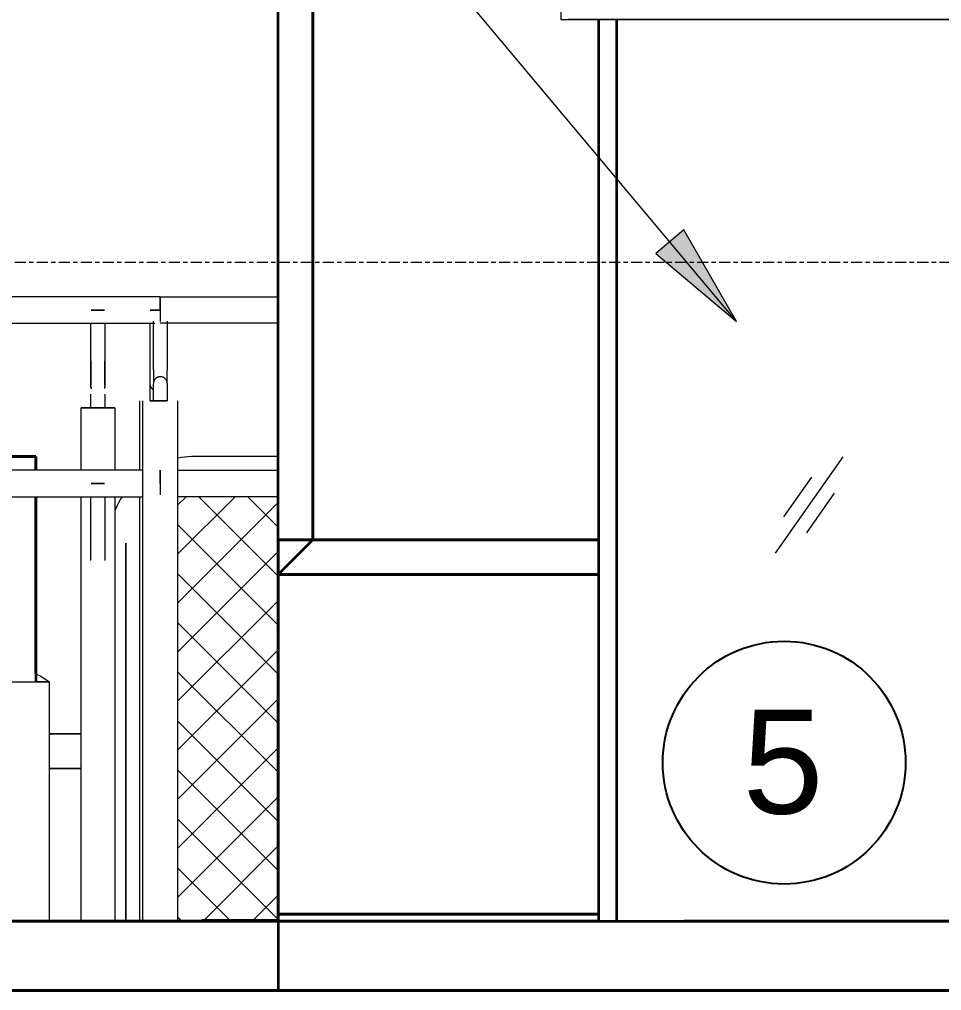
# Model space of a CAD drawing. Header units: millimetres. Extents: x 652554 to 1678317, y -308114 to 170803.
# Drawn here: x 747576 to 748906, y -98481 to -97081 of the extents above; entities that cross this region are included whole.
import ezdxf

# ---------------------------------------------------------------- set-up
doc = ezdxf.new("R2010")
doc.units = ezdxf.units.MM
doc.linetypes.add('Centre', pattern=[31.749999999999996, 6.349999999999999, -4.7625, 15.875, -4.7625])
for name, color, linetype, lineweight in [('A-ANNO-NOTE', 3, 'Continuous', 35), ('A-COLS-E', 1, 'Continuous', 35), ('A-DETL', 1, 'Continuous', 70), ('A-FLOR-E', 2, 'Continuous', 35), ('A-FLOR-HRAL', 1, 'Continuous', 25), ('A-FLOR-LEVL', 3, 'Continuous', 9), ('A-GENM', 1, 'Continuous', 9), ('A-GLAZ-CURT', 2, 'Continuous', 9), ('A-GLAZ-CWMG', 2, 'Continuous', 35), ('G-ANNO-TEXT', 3, 'Continuous', 9), ('I-WALL-E', 2, 'Continuous', 35), ('S-COLS-E', 2, 'Continuous', 35), ('WALL-E', 2, 'Continuous', 35)]:
    doc.layers.add(name, color=color, linetype=linetype, lineweight=lineweight)
doc.styles.add('Arial_2', font='arial.ttf', dxfattribs={"height": 3})

# ---------------------------------------------------------------- blocks, each defined once
blk = doc.blocks.new('PPL-C-AECM-1-PP19-SE-M3-0001_rvt-1-2241-01 ENTRANCE 2 ENLARGED ELEVATION 1')
at = {"layer": 'A-FLOR-E', "color": 250}
for p, q in [((-631977.4229744498, 102449.9999999999), (-631017.4229926283, 102449.9999999999)), ((-631017.3714899358, 102449.9999999999), (-631932.1238631516, 102449.9999999999))]:
    blk.add_line(p, q, dxfattribs=at)
at = {"layer": 'S-COLS-E', "color": 250}
for p, q in [((-631517.4229926284, 102450), (-631017.4229926283, 102450)), ((-631017.4229926283, 102450), (-631517.4229926284, 102450)), ((-631467.4229926284, 102450), (-631067.4229926284, 102450)), ((-631067.4229926284, 102450), (-631467.4229926284, 102450)), ((-631467.4229926284, 102450), (-631067.4229926284, 102450)), ((-631067.4229926284, 102450), (-631467.4229926284, 102450)), ((-631467.4229926284, 102450), (-631067.4229926284, 102450)), ((-631067.4229926284, 102450), (-631467.4229926284, 102450)), ((-631467.4229926284, 102450), (-631067.4229926284, 102450)), ((-631067.4229926284, 102450), (-631467.4229926284, 102450))]:
    blk.add_line(p, q, dxfattribs=at)
at = {"layer": 'WALL-E', "color": 250}
for p, q in [((-632567.3792603331, 102450), (-631017.4229926283, 102450)), ((-631517.4229926283, 102450), (-632567.3792603331, 102450)), ((-631017.3714899358, 102450), (-631932.1238631516, 102450)), ((-631932.1238631516, 102450), (-631017.3714899358, 102450)), ((-630229.7489899526, 102450), (-631517.4229926283, 102450)), ((-631017.4229926283, 102450), (-629652.398720763, 102450))]:
    blk.add_line(p, q, dxfattribs=at)
blk = doc.blocks.new('DPA_GM_Tactile Tile Line Base - Decision Tactile-11950585-2241-01 ENTRANCE 2 ENLARGED ELEVATION 1')
at = {"layer": 'A-GENM'}
for p, q in [((-631567.3714899305, 102552.0000000002), (-631677.371489936, 102552.0000000002)), ((-631677.371489936, 102552.0000000002), (-631567.3714899305, 102552.0000000002)), ((-631677.371489936, 102549.9999999999), (-631677.371489936, 102552.0000000002)), ((-631677.371489936, 102549.9999999999), (-631677.371489936, 102552.0000000002)), ((-631567.3714899303, 102552.0000000002), (-631677.3714899359, 102552.0000000002)), ((-631677.371489936, 102552.0000000002), (-631567.3714899305, 102552.0000000002)), ((-631677.3714899359, 102549.9999999999), (-631677.3714899359, 102552.0000000002)), ((-631677.371489936, 102549.9999999999), (-631677.371489936, 102552.0000000002)), ((-631567.3714899303, 102552.0000000002), (-631677.3714899359, 102552.0000000002)), ((-631677.3714899359, 102552.0000000002), (-631567.3714899303, 102552.0000000002)), ((-631677.3714899359, 102549.9999999999), (-631677.3714899359, 102552.0000000002)), ((-631677.3714899359, 102549.9999999999), (-631677.3714899359, 102552.0000000002)), ((-631567.3714899303, 102552.0000000002), (-631677.3714899359, 102552.0000000002)), ((-631677.3714899359, 102552.0000000002), (-631567.3714899303, 102552.0000000002)), ((-631677.3714899359, 102549.9999999999), (-631677.3714899359, 102552.0000000002)), ((-631677.3714899359, 102549.9999999999), (-631677.3714899359, 102552.0000000002)), ((-631567.3714899303, 102552.0000000002), (-631677.3714899359, 102552.0000000002)), ((-631677.3714899359, 102552.0000000002), (-631567.3714899303, 102552.0000000002)), ((-631677.3714899359, 102549.9999999999), (-631677.3714899359, 102552.0000000002)), ((-631677.3714899359, 102549.9999999999), (-631677.3714899359, 102552.0000000002)), ((-631567.3714899303, 102552.0000000002), (-631677.3714899359, 102552.0000000002)), ((-631677.3714899359, 102552.0000000002), (-631567.3714899303, 102552.0000000002)), ((-631677.3714899359, 102549.9999999999), (-631677.3714899359, 102552.0000000002)), ((-631677.3714899359, 102549.9999999999), (-631677.3714899359, 102552.0000000002)), ((-631567.3714899303, 102552.0000000002), (-631677.3714899359, 102552.0000000002)), ((-631677.3714899359, 102552.0000000002), (-631567.3714899303, 102552.0000000002)), ((-631677.3714899359, 102549.9999999999), (-631677.3714899359, 102552.0000000002)), ((-631677.3714899359, 102549.9999999999), (-631677.3714899359, 102552.0000000002)), ((-631567.3714899303, 102552.0000000002), (-631677.3714899359, 102552.0000000002)), ((-631677.3714899359, 102552.0000000002), (-631567.3714899303, 102552.0000000002)), ((-631677.3714899359, 102549.9999999999), (-631677.3714899359, 102552.0000000002)), ((-631677.3714899359, 102549.9999999999), (-631677.3714899359, 102552.0000000002)), ((-631567.3714899305, 102552.0000000002), (-631677.3714899359, 102552.0000000002)), ((-631677.3714899359, 102552.0000000002), (-631567.3714899303, 102552.0000000002)), ((-631677.3714899359, 102549.9999999999), (-631677.3714899359, 102552.0000000002)), ((-631677.3714899359, 102549.9999999999), (-631677.3714899359, 102552.0000000002)), ((-631567.3714899303, 102552.0000000002), (-631677.3714899357, 102552.0000000002)), ((-631677.3714899359, 102552.0000000002), (-631567.3714899305, 102552.0000000002)), ((-631677.3714899357, 102549.9999999999), (-631677.3714899357, 102552.0000000002)), ((-631677.3714899359, 102549.9999999999), (-631677.3714899359, 102552.0000000002)), ((-631567.3714899303, 102552.0000000002), (-631677.3714899357, 102552.0000000002)), ((-631677.3714899357, 102552.0000000002), (-631567.3714899303, 102552.0000000002)), ((-631677.3714899357, 102549.9999999999), (-631677.3714899357, 102552.0000000002)), ((-631677.3714899357, 102549.9999999999), (-631677.3714899357, 102552.0000000002)), ((-631567.3714899303, 102552.0000000002), (-631677.3714899357, 102552.0000000002)), ((-631677.3714899357, 102552.0000000002), (-631567.3714899303, 102552.0000000002)), ((-631677.3714899357, 102549.9999999999), (-631677.3714899357, 102552.0000000002)), ((-631677.3714899357, 102549.9999999999), (-631677.3714899357, 102552.0000000002)), ((-631567.3714899303, 102552.0000000002), (-631677.3714899357, 102552.0000000002)), ((-631677.3714899357, 102552.0000000002), (-631567.3714899303, 102552.0000000002)), ((-631677.3714899357, 102549.9999999999), (-631677.3714899357, 102552.0000000002)), ((-631677.3714899357, 102549.9999999999), (-631677.3714899357, 102552.0000000002)), ((-631567.3714899303, 102552.0000000002), (-631677.3714899357, 102552.0000000002)), ((-631677.3714899357, 102552.0000000002), (-631567.3714899303, 102552.0000000002)), ((-631677.3714899357, 102549.9999999999), (-631677.3714899357, 102552.0000000002)), ((-631677.3714899357, 102549.9999999999), (-631677.3714899357, 102552.0000000002))]:
    blk.add_line(p, q, dxfattribs=at)
blk = doc.blocks.new('System Panel - Entrance Glazed 12mm-11964366-2241-01 ENTRANCE 2 ENLARGED ELEVATION 1')
at = {"layer": 'A-GLAZ-CURT'}
for p, q in [((-630967.3714897779, 102550), (-630952.3714899357, 102550)), ((-630952.3714899357, 102550), (-630967.3714897779, 102550))]:
    blk.add_line(p, q, dxfattribs=at)
blk = doc.blocks.new('DPA_CP_Fence Type D - Fence Post Left w MRTA Logo-V2-2241-01 ENTRANCE 2 ENLARGED ELEVATION 1')
at = {"layer": 'A-GLAZ-CURT'}
h = blk.add_hatch(dxfattribs=at)
h.set_pattern_fill('FP_4', color=256, style=0, pattern_type=2)
h.set_pattern_definition([(45, (-630467.08, 101220), (-35.35533905932738, 35.35533905932738), []), (135, (-630467.08, 101220), (-35.35533905932738, -35.35533905932737), [])])
h.paths.add_polyline_path([(-631712.3738710104, 102549.9999999998), (-631677.371489936, 102549.9999999998), (-631677.371489936, 102552.0000000003), (-631567.3714899357, 102552.0000000003), (-631567.3714899303, 103161.9999999999), (-631712.3738710104, 103161.9999999999), (-631712.3738710104, 102603.0174699172)])
for p, q in [((-631567.3714899303, 103220.0000000003), (-631687.0799154836, 103220.0000000003)), ((-631787.0799154836, 102549.9999999999), (-631787.0799154836, 103095.0000000002)), ((-631787.0799154836, 103095.0000000002), (-631787.0799154836, 102549.9999999999)), ((-631851.6714717575, 102820.0000000002), (-631897.1992629039, 102820.0000000002)), ((-631897.0799154835, 102820.0000000002), (-631851.6714717575, 102820.0000000002)), ((-631787.0799154836, 102820.0000000002), (-631787.0799154836, 102770.0000000002)), ((-631787.0799154836, 102770.0000000002), (-631787.0799154836, 102820.0000000002)), ((-631897.1992629039, 102770.0000000002), (-631851.6714717575, 102770.0000000002)), ((-631851.6714717575, 102770.0000000002), (-631897.0799154835, 102770.0000000002))]:
    blk.add_line(p, q, dxfattribs=at)
at = {"layer": 'A-GLAZ-CURT', "flags": 128}
for points in [[(-631687.0799154836, 103220.0000000003), (-631692.0785822569, 103219.900013333), (-631697.0692522298, 103219.6002132882), (-631702.0439413947, 103219.1010794821), (-631706.9946913103, 103218.4034104223), (-631711.913581833, 103217.5083222305)], [(-631792.5940988777, 103161.9999999999), (-631794.8804438891, 103158.2775321544), (-631797.3246413443, 103153.9160455221), (-631799.5924707557, 103149.4603057849), (-631801.6803040801, 103144.9174411761), (-631803.0714717574, 103141.5407066698)]]:
    blk.add_lwpolyline(points, dxfattribs=at)
blk = doc.blocks.new('DPA_CP_Fence Type D - Fence Post Left w MRTA Logo-17962572-2241-01 ENTRANCE 2 ENLARGED ELEVATION 1')
at = {"layer": 'A-GLAZ-CURT'}
for p, q in [((-632047.0799154835, 102895.0000000002), (-631897.0799154835, 102895.0000000002)), ((-631897.0799154835, 102895.0000000002), (-631916.5880354877, 102895.0000000002)), ((-631897.0799154835, 102550), (-631897.0799154835, 102895.0000000003))]:
    blk.add_line(p, q, dxfattribs=at)
at = {"layer": 'A-GLAZ-CURT', "flags": 128}
blk.add_lwpolyline([(-631917.0799154837, 102906.465058212), (-631910.586856974, 102903.8283223947), (-631897.0799154835, 102895.0000000003)], dxfattribs=at)
blk = doc.blocks.new('Rectangular Mullion - Mullion_H-Beam-17948298-2241-01 ENTRANCE 2 ENLARGED ELEVATION 1')
at = {"layer": 'A-GLAZ-CWMG'}
for p, q in [((-631917.0799154836, 103220.0000000002), (-632017.0799154836, 103220.0000000002)), ((-632017.0799154836, 103220.0000000002), (-631972.0799154835, 103220.0000000002)), ((-631972.0799154835, 103220.0000000002), (-632017.0799154836, 103220.0000000002)), ((-632017.0799154836, 103220.0000000002), (-631917.0799154836, 103220.0000000002)), ((-632017.0799154836, 103220.0000000002), (-632017.0799154836, 103178.7047459047)), ((-632017.0799154836, 103220.0000000002), (-632017.0799154836, 103178.7047459047)), ((-632017.0799154836, 103220.0000000002), (-632017.0799154836, 103178.7047459047)), ((-632017.0799154836, 103220.0000000002), (-632017.0799154836, 103178.7047459047)), ((-631917.0799154836, 103220.0000000002), (-631962.0799154836, 103220.0000000002)), ((-631962.0799154836, 103220.0000000002), (-631917.0799154836, 103220.0000000002)), ((-631917.0799154836, 103199.9999999999), (-631917.0799154836, 103220.0000000002)), ((-631917.0799154836, 103220.0000000002), (-631917.0799154836, 103199.9999999999)), ((-631917.0799154836, 103220.0000000002), (-631917.0799154836, 103199.9999999999)), ((-631917.0799154836, 103220.0000000002), (-631917.0799154836, 103199.9999999999)), ((-631917.0799154836, 102906.8868969577), (-631917.0799154836, 103161.9999999998)), ((-631917.0799154836, 103161.9999999998), (-631917.0799154836, 102906.8868969577)), ((-631917.0799154836, 103161.9999999998), (-631917.0799154836, 102898.1113344038)), ((-631917.0799154836, 103161.9999999998), (-631917.0799154836, 102895.0000000002)), ((-632017.0799154836, 103135.6617659184), (-632017.0799154836, 102899.6427808091)), ((-632017.0799154836, 103135.6617659184), (-632017.0799154836, 102902.7266081132)), ((-632017.0799154836, 103135.6617659184), (-632017.0799154836, 102911.1050341091)), ((-632017.0799154836, 103135.6617659184), (-632017.0799154836, 102911.1050341091))]:
    blk.add_line(p, q, dxfattribs=at)
blk = doc.blocks.new('Railing - RL8A_Baluster Post _End_-17476212-2241-01 ENTRANCE 2 ENLARGED ELEVATION 1')
at = {"layer": 'A-FLOR-HRAL', "lineweight": 9}
for p, q in [((-631737.3738710104, 103450.0000000002), (-631567.3714899303, 103450.0000000002)), ((-631737.3738710103, 103450.0000000001), (-631737.3738710103, 103414.5455173279)), ((-631737.3738710103, 103431), (-631737.3738710103, 103450.0000000001)), ((-631747.0331292732, 103431), (-631737.3738710103, 103431)), ((-631737.3738710103, 103431), (-631747.0331292732, 103431)), ((-631747.3738710103, 103345), (-631747.3738710103, 103414.9291808222)), ((-631567.3714899303, 103411.9999999999), (-631737.3738710104, 103411.9999999999)), ((-631727.3738710104, 103414.9291808219), (-631727.3738710104, 103345)), ((-631747.3738710103, 103300), (-631747.3738710103, 103325)), ((-631727.3738710104, 103325), (-631727.3738710104, 103300)), ((-631762.3738710103, 102550), (-631762.3738710103, 103300)), ((-631747.0331292732, 103299.9999999999), (-631727.7146127474, 103299.9999999999)), ((-631727.7146127474, 103299.9999999999), (-631747.0331292732, 103299.9999999999)), ((-631737.3738710103, 103299.9999999999), (-631737.3738710103, 103299.9999999999)), ((-631737.3738710103, 103299.9999999999), (-631737.3738710103, 103299.9999999999)), ((-631712.3738710104, 103300), (-631712.3738710104, 102550)), ((-631737.3738710103, 103181.2238868088), (-631737.3738710103, 103200.0000000001)), ((-631737.3738710103, 103200.0000000001), (-631737.3738710103, 103181.2238868088)), ((-631712.4803528031, 103200.0000000002), (-631567.3714899303, 103200.0000000002)), ((-631737.3738710103, 103180.9999999999), (-631737.3738710103, 103164.5455173279)), ((-631567.3714899303, 103161.9999999999), (-631712.3738710104, 103161.9999999999))]:
    blk.add_line(p, q, dxfattribs=at)
at = {"layer": 'A-FLOR-HRAL', "lineweight": 9, "flags": 128}
for points in [[(-631747.3738710103, 103345), (-631747.3738710103, 103344.2002133163), (-631747.3738710103, 103343.4017061206), (-631747.3738710103, 103342.6057558543), (-631747.3738710103, 103341.8136358677), (-631747.3738710103, 103341.0266133841), (-631747.3738710103, 103340.2459474715), (-631747.3738710103, 103339.4728870288), (-631747.3738710103, 103338.7086687877), (-631747.3738710103, 103337.9545153345), (-631747.3738710103, 103337.2116331539), (-631747.3738710103, 103336.4812106987), (-631747.3738710103, 103335.7644164892), (-631747.3738710103, 103335.0623972431), (-631747.3738710103, 103334.3762760416), (-631747.3738710103, 103333.7071505321), (-631747.3738710103, 103333.0560911728), (-631747.3738710103, 103332.4241395197), (-631747.3738710103, 103331.8123065606), (-631747.3738710103, 103331.2215710978), (-631747.3738710103, 103330.652878182), (-631747.3738710103, 103330.1071376006), (-631747.3738710103, 103329.585222422), (-631747.3738710103, 103329.0879675993), (-631747.3738710103, 103328.616168634), (-631747.3738710103, 103328.1705803039), (-631747.3738710103, 103327.7519154551), (-631747.3738710103, 103327.3608438623), (-631747.3738710103, 103326.9979911565), (-631747.3738710103, 103326.6639378246), (-631747.3738710103, 103326.3592182807), (-631747.3738710103, 103326.084320011)], [(-631727.3738710104, 103326.0152916384), (-631727.3738710104, 103326.2820635265), (-631727.3738710104, 103326.57878012), (-631727.3738710104, 103326.9049667356), (-631727.3738710104, 103327.2601015444), (-631727.3738710104, 103327.6436164065), (-631727.3738710104, 103328.0548977798), (-631727.3738710104, 103328.4932877018), (-631727.3738710104, 103328.9580848423), (-631727.3738710104, 103329.448545625), (-631727.3738710104, 103329.9638854172), (-631727.3738710104, 103330.5032797852), (-631727.3738710104, 103331.0658658131), (-631727.3738710104, 103331.6507434832), (-631727.3738710104, 103332.256977116), (-631727.3738710104, 103332.8835968671), (-631727.3738710104, 103333.5296002786), (-631727.3738710104, 103334.1939538827), (-631727.3738710104, 103334.8755948554), (-631727.3738710104, 103335.5734327166), (-631727.3738710104, 103336.2863510745), (-631727.3738710104, 103337.0132094119), (-631727.3738710104, 103337.7528449105), (-631727.3738710104, 103338.5040743112), (-631727.3738710104, 103339.2656958074), (-631727.3738710104, 103340.036490967), (-631727.3738710104, 103340.8152266822), (-631727.3738710104, 103341.600657142), (-631727.3738710104, 103342.3915258253), (-631727.3738710104, 103343.1865675107), (-631727.3738710104, 103343.9845103014), (-631727.3738710104, 103344.7840776589), (-631727.3738710104, 103345)]]:
    blk.add_lwpolyline(points, dxfattribs=at)
at = {"layer": 'A-FLOR-HRAL', "lineweight": 9}
blk.add_open_spline([(-631727.3738710103, 103324.9999999999), (-631727.3738710103, 103325.8726646259), (-631727.5463249261, 103327.1815435805), (-631728.1086730286, 103328.8377771767), (-631728.5921538755, 103329.8182089086), (-631729.0532393358, 103330.5596685289), (-631729.5618092077, 103331.2693985589), (-631730.1384294914, 103331.9269074518), (-631730.7757056832, 103332.523765755), (-631731.4506392835, 103333.0776826161), (-631732.3595688349, 103333.6850287229), (-631733.5360973487, 103334.2651959401), (-631735.1923167375, 103334.8275473092), (-631737.3738710079, 103335.1149684592), (-631739.5554252898, 103334.8275473129), (-631741.2116446606, 103334.2651959333), (-631742.3881732291, 103333.6850287491), (-631743.2971026088, 103333.0776825391), (-631743.9720365591, 103332.5237658883), (-631744.609311326, 103331.9269067285), (-631745.3300976008, 103331.1050271785), (-631745.9374179373, 103330.196083186), (-631746.349003337, 103329.4260448293), (-631746.7093494459, 103328.6307430552), (-631747.2014268887, 103327.1815472719), (-631747.3738710103, 103325.8726646259), (-631747.3738710103, 103324.9999999999)], degree=3, knots=[0, 0, 0, 0, 0.08333333333333333, 0.125, 0.1666666666666667, 0.1875, 0.2083333333333333, 0.25, 0.2708333333333333, 0.2916666666666666, 0.3333333333333333, 0.375, 0.4166666666666667, 0.5, 0.5833333333333333, 0.625, 0.6666666666666666, 0.7083333333333333, 0.7291666666666666, 0.75, 0.7916666666666667, 0.8333333333333334, 0.8541666666666667, 0.875, 0.9166666666666666, 1, 1, 1, 1], dxfattribs=at)
blk = doc.blocks.new('Railing - Railing-6854709-2241-01 ENTRANCE 2 ENLARGED ELEVATION 1')
at = {"layer": 'A-FLOR-HRAL', "lineweight": 9}
for p, q in [((-631762.3738710104, 103200), (-631977.3714717574, 103200)), ((-631737.3738710103, 103181.2238868088), (-631737.3738710103, 103181.2238868088)), ((-631737.3738710103, 103180.9999999999), (-631737.3738710103, 103164.545517328)), ((-631967.825040727, 103162), (-631762.3738710104, 103162))]:
    blk.add_line(p, q, dxfattribs=at)
blk.add_blockref('Railing - RL8A_Baluster Post _End_-17476212-2241-01 ENTRANCE 2 ENLARGED ELEVATION 1', (0, 0))
blk = doc.blocks.new('Railing - RL8A_Baluster Post _End_-V22-2241-01 ENTRANCE 2 ENLARGED ELEVATION 1')
at = {"layer": 'A-FLOR-HRAL', "lineweight": 9}
for p, q in [((-631752.0307300203, 103431), (-631742.3714717574, 103431)), ((-631742.3714717574, 103431), (-631752.0307300203, 103431)), ((-631752.3714717574, 103412), (-631752.3714717574, 103345)), ((-631752.3714717574, 103325), (-631752.3714717574, 103300)), ((-631767.3714717574, 103300), (-631767.3714717574, 103200)), ((-631752.0307300203, 103299.9999999999), (-631732.7122134946, 103299.9999999999)), ((-631732.7122134946, 103299.9999999999), (-631752.0307300203, 103299.9999999999)), ((-631742.3714717574, 103299.9999999999), (-631742.3714717574, 103299.9999999999)), ((-631742.3714717574, 103299.9999999999), (-631742.3714717574, 103299.9999999999)), ((-631767.3714717574, 103161.9999999999), (-631767.3714717574, 102550))]:
    blk.add_line(p, q, dxfattribs=at)
at = {"layer": 'A-FLOR-HRAL', "lineweight": 9, "flags": 128}
blk.add_lwpolyline([(-631752.3714717574, 103345), (-631752.3714717574, 103344.2002133163), (-631752.3714717574, 103343.4017061206), (-631752.3714717574, 103342.6057558543), (-631752.3714717574, 103341.8136358677), (-631752.3714717574, 103341.0266133841), (-631752.3714717574, 103340.2459474715), (-631752.3714717574, 103339.4728870288), (-631752.3714717574, 103338.7086687877), (-631752.3714717574, 103337.9545153345), (-631752.3714717574, 103337.2116331539), (-631752.3714717574, 103336.4812106987), (-631752.3714717574, 103335.7644164892), (-631752.3714717574, 103335.0623972431), (-631752.3714717574, 103334.3762760416), (-631752.3714717574, 103333.7071505321), (-631752.3714717574, 103333.0560911728), (-631752.3714717574, 103332.4241395197), (-631752.3714717574, 103331.8123065606), (-631752.3714717574, 103331.2215710978), (-631752.3714717574, 103330.652878182), (-631752.3714717574, 103330.1071376006), (-631752.3714717574, 103329.585222422), (-631752.3714717574, 103329.0879675993), (-631752.3714717574, 103328.616168634), (-631752.3714717574, 103328.1705803039), (-631752.3714717574, 103327.7519154551), (-631752.3714717574, 103327.3608438623), (-631752.3714717574, 103326.9979911565), (-631752.3714717574, 103326.6639378246), (-631752.3714717574, 103326.3592182807), (-631752.3714717574, 103326.084320011), (-631752.3714717574, 103325.8396827942), (-631752.3714717574, 103325.6256979977), (-631752.3714717574, 103325.4427079513), (-631752.3714717574, 103325.2910054003), (-631752.3714717574, 103325.1708330362), (-631752.3714717574, 103325.0823831093), (-631752.3714717574, 103325.0257971205), (-631752.3714717574, 103325.0011655954), (-631752.3714717574, 103325)], dxfattribs=at)
at = {"layer": 'A-FLOR-HRAL', "lineweight": 9}
blk.add_open_spline([(-631752.3714717574, 103324.9999999999), (-631752.3714717574, 103324.1273353739), (-631752.1990178416, 103322.8184564193), (-631751.636669739, 103321.1622228231), (-631751.1531888922, 103320.1817910912), (-631750.6921034318, 103319.4403314709), (-631750.18353356, 103318.7306014409), (-631749.6069132762, 103318.073092548), (-631748.9696370845, 103317.4762342449), (-631748.294703484, 103316.9223173838), (-631747.7493457532, 103316.5579097196), (-631747.3714717573, 103316.3397459621)], degree=3, knots=[0, 0, 0, 0, 0.08333333333333333, 0.125, 0.1666666666666667, 0.1875, 0.2083333333333333, 0.25, 0.2708333333333333, 0.2916666666666666, 0.3333333333333333, 0.3333333333333333, 0.3333333333333333, 0.3333333333333333], dxfattribs=at)
blk = doc.blocks.new('Railing - Railing-6854713-2241-01 ENTRANCE 2 ENLARGED ELEVATION 1')
blk.add_blockref('Railing - RL8A_Baluster Post _End_-V22-2241-01 ENTRANCE 2 ENLARGED ELEVATION 1', (0, 0))
blk = doc.blocks.new('Top Rail Type - Top Rail_Internal_-6854721-2241-01 ENTRANCE 2 ENLARGED ELEVATION 1')
at = {"layer": 'A-FLOR-HRAL', "lineweight": 9}
for p, q in [((-631737.3738710104, 103450), (-631977.3714717574, 103450)), ((-631737.3738710103, 103430.9999999999), (-631737.3738710103, 103414.545517328)), ((-631737.3738710103, 103430.9999999999), (-631737.3738710103, 103430.9999999999)), ((-631967.825040727, 103412), (-631745.0625083593, 103412))]:
    blk.add_line(p, q, dxfattribs=at)
blk = doc.blocks.new('Railing - RL10_Baluster Post _End_-14379346-2241-01 ENTRANCE 2 ENLARGED ELEVATION 1')
at = {"layer": 'A-FLOR-HRAL', "lineweight": 9}
for p, q in [((-631737.3738710104, 103450), (-631667.3714717574, 103450)), ((-631667.3714717574, 103450), (-631567.3714899303, 103450)), ((-631817.7122134945, 103430.9999999999), (-631837.0307300203, 103430.9999999999)), ((-631837.0307300203, 103430.9999999999), (-631817.7122134945, 103430.9999999999)), ((-631817.7122134945, 103430.9999999999), (-631837.0307300203, 103430.9999999999)), ((-631837.0307300203, 103430.9999999999), (-631817.7122134945, 103430.9999999999)), ((-631837.3714717574, 103358), (-631837.3714717574, 103412)), ((-631837.3714717574, 103358), (-631837.3714717574, 103412)), ((-631817.3714717574, 103412), (-631817.3714717574, 103358)), ((-631817.3714717574, 103412), (-631817.3714717574, 103358)), ((-631667.3714717574, 103412), (-631727.3738710104, 103412)), ((-631567.3714899303, 103412), (-631667.3714717574, 103412)), ((-631837.3714717574, 103290), (-631837.3714717574, 103310)), ((-631827.3714717573, 103309.9999999999), (-631827.3714717573, 103309.9999999999)), ((-631827.3714717573, 103309.9999999999), (-631827.3714717573, 103309.9999999999)), ((-631817.3714717574, 103310), (-631817.3714717574, 103290)), ((-631851.6714717575, 103200), (-631851.6714717575, 103290)), ((-631803.0714717574, 103289.9999999999), (-631851.6714717573, 103289.9999999999)), ((-631851.6714717573, 103289.9999999999), (-631803.0714717574, 103289.9999999999)), ((-631827.3714717573, 103289.9999999999), (-631837.1207508792, 103289.9999999999)), ((-631837.1207508792, 103289.9999999999), (-631827.3714717573, 103289.9999999999)), ((-631827.3714717573, 103289.9999999999), (-631817.6221926356, 103289.9999999999)), ((-631817.6221926356, 103289.9999999999), (-631827.3714717573, 103289.9999999999)), ((-631803.0714717574, 103290), (-631803.0714717574, 103200)), ((-631712.4803528031, 103200), (-631667.3714717574, 103200)), ((-631667.3714717574, 103200), (-631567.3714899303, 103200)), ((-631817.7122134945, 103180.9999999999), (-631837.0307300203, 103180.9999999999)), ((-631837.0307300203, 103180.9999999999), (-631817.7122134945, 103180.9999999999)), ((-631851.6714717575, 102550), (-631851.6714717575, 103162)), ((-631837.3714717574, 103108), (-631837.3714717574, 103162)), ((-631817.3714717574, 103162), (-631817.3714717574, 103108)), ((-631803.0714717574, 103162), (-631803.0714717574, 102550)), ((-631667.3714717574, 103162), (-631712.3738710104, 103162)), ((-631567.3714899303, 103162), (-631667.3714717574, 103162))]:
    blk.add_line(p, q, dxfattribs=at)
at = {"layer": 'A-FLOR-HRAL', "lineweight": 9, "flags": 128}
for points in [[(-631837.3714717574, 103358), (-631837.3714717574, 103356.4804053009), (-631837.3714717574, 103354.9632416292)], [(-631837.3714717574, 103320), (-631837.3714717574, 103320.0303959469), (-631837.3714717574, 103320.1215351605), (-631837.3714717574, 103320.2732718376), (-631837.3714717574, 103320.4853632317), (-631837.3714717574, 103320.7574700421), (-631837.3714717574, 103321.0891569556), (-631837.3714717574, 103321.4798933442), (-631837.3714717574, 103321.9290541129), (-631837.3714717574, 103322.4359207003), (-631837.3714717574, 103322.9996822279), (-631837.3714717574, 103323.6194367977), (-631837.3714717574, 103324.2941929344), (-631837.3714717574, 103325.0228711723), (-631837.3714717574, 103325.8043057815), (-631837.3714717574, 103326.6372466334), (-631837.3714717574, 103327.5203612004), (-631837.3714717574, 103328.4522366875), (-631837.3714717574, 103329.4313822926), (-631837.3714717574, 103330.4562315918), (-631837.3714717574, 103331.5251450448), (-631837.3714717574, 103332.636412618), (-631837.3714717574, 103333.7882565205), (-631837.3714717574, 103334.9788340476), (-631837.3714717574, 103336.2062405293), (-631837.3714717574, 103337.468512377), (-631837.3714717574, 103338.7636302252), (-631837.3714717574, 103340.0895221614), (-631837.3714717574, 103341.4440670415), (-631837.3714717574, 103342.8250978826), (-631837.3714717574, 103344.2304053299), (-631837.3714717574, 103345.6577411913), (-631837.3714717574, 103347.104822034), (-631837.3714717574, 103348.5693328372), (-631837.3714717574, 103350.0489306961), (-631837.3714717574, 103351.5412485698), (-631837.3714717574, 103353.043899068), (-631837.3714717574, 103354.5544782704), (-631837.3714717574, 103356.0705695725), (-631837.3714717574, 103357.5897475518), (-631837.3714717574, 103358)], [(-631837.3714717574, 103354.6825051695), (-631837.3714717574, 103353.450936123), (-631837.3714717574, 103351.9459081487), (-631837.3714717574, 103350.4505654298), (-631837.3714717574, 103348.9673001958), (-631837.3714717574, 103347.4984853546), (-631837.3714717574, 103346.0464706966), (-631837.3714717574, 103344.6135791356), (-631837.3714717574, 103343.2021029923), (-631837.3714717574, 103341.8143003275), (-631837.3714717574, 103340.4523913294), (-631837.3714717574, 103339.118554762), (-631837.3714717574, 103337.814924479), (-631837.3714717574, 103336.543586011), (-631837.3714717574, 103335.3065732282), (-631837.3714717574, 103334.1058650873), (-631837.3714717574, 103332.9433824651), (-631837.3714717574, 103331.8209850858), (-631837.3714717574, 103330.7404685458), (-631837.3714717574, 103329.7035614411), (-631837.3714717574, 103328.7119226019), (-631837.3714717574, 103327.7671384386), (-631837.3714717574, 103326.8707204046), (-631837.3714717574, 103326.0241025773), (-631837.3714717574, 103325.2286393648), (-631837.3714717574, 103324.4856033384), (-631837.3714717574, 103323.7961831973), (-631837.3714717574, 103323.1614818667)], [(-631817.3714717574, 103358), (-631817.3714717574, 103356.4804053009), (-631817.3714717574, 103354.9632416292), (-631817.3714717574, 103353.450936123), (-631817.3714717574, 103351.9459081487), (-631817.3714717574, 103350.4505654298), (-631817.3714717574, 103348.9673001958), (-631817.3714717574, 103347.4984853546), (-631817.3714717574, 103346.0464706966), (-631817.3714717574, 103344.6135791356), (-631817.3714717574, 103343.2021029923), (-631817.3714717574, 103341.8143003275), (-631817.3714717574, 103340.4523913294), (-631817.3714717574, 103339.118554762), (-631817.3714717574, 103337.814924479), (-631817.3714717574, 103336.543586011), (-631817.3714717574, 103335.3065732282), (-631817.3714717574, 103334.1058650873), (-631817.3714717574, 103332.9433824651), (-631817.3714717574, 103331.8209850858), (-631817.3714717574, 103330.7404685458), (-631817.3714717574, 103329.7035614411), (-631817.3714717574, 103328.7119226019), (-631817.3714717574, 103327.7671384386), (-631817.3714717574, 103326.8707204046), (-631817.3714717574, 103326.0241025773), (-631817.3714717574, 103325.2286393648), (-631817.3714717574, 103324.4856033384), (-631817.3714717574, 103323.7961831973), (-631817.3714717574, 103323.1614818667), (-631817.3714717574, 103322.5825147333), (-631817.3714717574, 103322.0602080209), (-631817.3714717574, 103321.595397309), (-631817.3714717574, 103321.1888261955), (-631817.3714717574, 103320.8411451075), (-631817.3714717574, 103320.5529102604), (-631817.3714717574, 103320.3245827687), (-631817.3714717574, 103320.1565279076), (-631817.3714717574, 103320.049014529), (-631817.3714717574, 103320.0022146313), (-631817.3714717574, 103320)], [(-631817.3714717574, 103354.6825051695), (-631817.3714717574, 103356.0705695725), (-631817.3714717574, 103357.5897475518)], [(-631817.3714717574, 103322.9996822279), (-631817.3714717574, 103323.6194367977), (-631817.3714717574, 103324.2941929344), (-631817.3714717574, 103325.0228711723), (-631817.3714717574, 103325.8043057815), (-631817.3714717574, 103326.6372466334), (-631817.3714717574, 103327.5203612004), (-631817.3714717574, 103328.4522366875), (-631817.3714717574, 103329.4313822926), (-631817.3714717574, 103330.4562315918), (-631817.3714717574, 103331.5251450448), (-631817.3714717574, 103332.636412618), (-631817.3714717574, 103333.7882565205), (-631817.3714717574, 103334.9788340476), (-631817.3714717574, 103336.2062405293), (-631817.3714717574, 103337.468512377), (-631817.3714717574, 103338.7636302252), (-631817.3714717574, 103340.0895221614), (-631817.3714717574, 103341.4440670415), (-631817.3714717574, 103342.8250978826), (-631817.3714717574, 103344.2304053299), (-631817.3714717574, 103345.6577411913), (-631817.3714717574, 103347.104822034), (-631817.3714717574, 103348.5693328372), (-631817.3714717574, 103350.0489306961), (-631817.3714717574, 103351.5412485698), (-631817.3714717574, 103353.043899068), (-631817.3714717574, 103354.5544782704)], [(-631837.3714717574, 103321.595397309), (-631837.3714717574, 103321.1888261955), (-631837.3714717574, 103320.8411451075), (-631837.3714717574, 103320.5529102604), (-631837.3714717574, 103320.3245827687), (-631837.3714717574, 103320.1565279076), (-631837.3714717574, 103320.049014529), (-631837.3714717574, 103320.0022146313), (-631837.3714717574, 103320)], [(-631817.3714717574, 103320), (-631817.3714717574, 103320.0303959469), (-631817.3714717574, 103320.1215351605), (-631817.3714717574, 103320.2732718376), (-631817.3714717574, 103320.4853632317), (-631817.3714717574, 103320.7574700421), (-631817.3714717574, 103321.0891569556), (-631817.3714717574, 103321.4798933442)], [(-631837.3714717574, 103320), (-631837.3634728241, 103319.6001066582), (-631837.3394888205, 103319.2008530603), (-631837.299558116, 103318.8028779271), (-631837.2437445911, 103318.4068179339), (-631837.1721375359, 103318.0133066921), (-631837.0848515059, 103317.6229737357)], [(-631817.6159852816, 103317.8021638778), (-631817.535898627, 103318.1940373211), (-631817.4715467914, 103318.5887999194), (-631817.4230327238, 103318.9858201368), (-631817.3904340365, 103319.3844628257), (-631817.3738028803, 103319.7840902428), (-631817.3714717574, 103320)], [(-631837.3714717574, 103070), (-631837.3714717574, 103070.0303959469), (-631837.3714717574, 103070.1215351605), (-631837.3714717574, 103070.2732718376), (-631837.3714717574, 103070.4853632317), (-631837.3714717574, 103070.7574700421), (-631837.3714717574, 103071.0891569557), (-631837.3714717574, 103071.4798933442), (-631837.3714717574, 103071.9290541129), (-631837.3714717574, 103072.4359207003), (-631837.3714717574, 103072.9996822279), (-631837.3714717574, 103073.6194367977), (-631837.3714717574, 103074.2941929344), (-631837.3714717574, 103075.0228711723), (-631837.3714717574, 103075.8043057815), (-631837.3714717574, 103076.6372466335), (-631837.3714717574, 103077.5203612004), (-631837.3714717574, 103078.4522366875), (-631837.3714717574, 103079.4313822927), (-631837.3714717574, 103080.4562315919), (-631837.3714717574, 103081.5251450448), (-631837.3714717574, 103082.6364126181), (-631837.3714717574, 103083.7882565205), (-631837.3714717574, 103084.9788340476), (-631837.3714717574, 103086.2062405293), (-631837.3714717574, 103087.468512377), (-631837.3714717574, 103088.7636302252), (-631837.3714717574, 103090.0895221614), (-631837.3714717574, 103091.4440670415), (-631837.3714717574, 103092.8250978826), (-631837.3714717574, 103094.2304053299), (-631837.3714717574, 103095.6577411913), (-631837.3714717574, 103097.104822034), (-631837.3714717574, 103098.5693328372), (-631837.3714717574, 103100.0489306961), (-631837.3714717574, 103101.5412485698), (-631837.3714717574, 103103.043899068), (-631837.3714717574, 103104.5544782704), (-631837.3714717574, 103106.0705695725), (-631837.3714717574, 103107.5897475518), (-631837.3714717574, 103108)], [(-631817.3714717574, 103108), (-631817.3714717574, 103106.4804053009), (-631817.3714717574, 103104.9632416292), (-631817.3714717574, 103103.450936123), (-631817.3714717574, 103101.9459081487), (-631817.3714717574, 103100.4505654298), (-631817.3714717574, 103098.9673001958), (-631817.3714717574, 103097.4984853546), (-631817.3714717574, 103096.0464706966), (-631817.3714717574, 103094.6135791356), (-631817.3714717574, 103093.2021029923), (-631817.3714717574, 103091.8143003275), (-631817.3714717574, 103090.4523913295), (-631817.3714717574, 103089.118554762), (-631817.3714717574, 103087.814924479), (-631817.3714717574, 103086.543586011), (-631817.3714717574, 103085.3065732282), (-631817.3714717574, 103084.1058650873), (-631817.3714717574, 103082.9433824651), (-631817.3714717574, 103081.8209850858), (-631817.3714717574, 103080.7404685458), (-631817.3714717574, 103079.7035614411), (-631817.3714717574, 103078.7119226019), (-631817.3714717574, 103077.7671384386), (-631817.3714717574, 103076.8707204046), (-631817.3714717574, 103076.0241025773), (-631817.3714717574, 103075.2286393648), (-631817.3714717574, 103074.4856033384), (-631817.3714717574, 103073.7961831973), (-631817.3714717574, 103073.1614818667), (-631817.3714717574, 103072.5825147333), (-631817.3714717574, 103072.0602080209), (-631817.3714717574, 103071.595397309), (-631817.3714717574, 103071.1888261955), (-631817.3714717574, 103070.8411451075), (-631817.3714717574, 103070.5529102605), (-631817.3714717574, 103070.3245827687), (-631817.3714717574, 103070.1565279076), (-631817.3714717574, 103070.049014529), (-631817.3714717574, 103070.0022146313), (-631817.3714717574, 103070)]]:
    blk.add_lwpolyline(points, dxfattribs=at)
blk = doc.blocks.new('Railing - Railing-6856297-2241-01 ENTRANCE 2 ENLARGED ELEVATION 1')
blk.add_blockref('Railing - RL10_Baluster Post _End_-14379346-2241-01 ENTRANCE 2 ENLARGED ELEVATION 1', (0, 0))
blk = doc.blocks.new('DPA_Rectangular Tuscan Column - Rectangular Tuscan Column-11935156-2241-01 ENTRANCE 2 ENLARGED ELEVATION 1')
at = {"layer": 'A-COLS-E'}
for p, q in [((-631567.3714899303, 103099.9999999999), (-631567.3714899303, 104699.9999999999)), ((-631567.3714899303, 103099.9999999999), (-631567.3714899303, 104699.9999999999)), ((-631517.3714899303, 103099.9999999999), (-631517.3714899303, 104699.9999999999)), ((-631517.3714899303, 104699.9999999999), (-631517.3714899303, 103099.9999999999)), ((-631517.3714899303, 103099.9999999999), (-631567.3714899303, 103099.9999999999)), ((-631567.3714899303, 103099.9999999999), (-631517.3714899303, 103099.9999999999)), ((-631517.3714899303, 103099.9999999999), (-631567.3714899303, 103049.9999999999)), ((-631567.3714899303, 103049.9999999999), (-631567.3714899303, 103099.9999999999)), ((-631517.3714899303, 103099.9999999999), (-631567.3714899303, 103099.9999999999)), ((-631517.3714899303, 103099.9999999999), (-631567.3714899303, 103049.9999999999)), ((-631567.3714899303, 103099.9999999999), (-631567.3714899303, 103049.9999999999)), ((-631567.3714899303, 103099.9999999999), (-631517.3714899303, 103099.9999999999)), ((-631517.3714899303, 103099.9999999999), (-631467.4229926284, 103099.9999999999)), ((-631104.8149308584, 103099.9999999999), (-631517.3714899303, 103099.9999999999)), ((-631467.4229926284, 103099.9999999999), (-631517.3714899303, 103099.9999999999)), ((-631517.3714899303, 103099.9999999999), (-631104.8149308584, 103099.9999999999)), ((-631567.3714899303, 103049.9999999999), (-631104.8149308584, 103049.9999999999)), ((-631467.4229926284, 103049.9999999999), (-631567.3714899303, 103049.9999999999)), ((-631567.3714899303, 102559.9999999999), (-631567.3714899303, 103049.9999999999)), ((-631567.3714899303, 103049.9999999999), (-631567.3714899303, 102559.9999999999)), ((-631567.3714899303, 103049.9999999999), (-631467.4229926284, 103049.9999999999)), ((-631104.8149308584, 103049.9999999999), (-631567.3714899303, 103049.9999999999)), ((-631567.3714899303, 102559.9999999999), (-631104.8149308584, 102559.9999999999)), ((-631467.4229926284, 102559.9999999999), (-631567.3714899303, 102559.9999999999)), ((-631567.3714899303, 102549.9999999999), (-631567.3714899303, 102559.9999999999)), ((-631567.3714899303, 102559.9999999999), (-631567.3714899303, 102549.9999999999)), ((-631567.3714899303, 102559.9999999999), (-631467.4229926284, 102559.9999999999)), ((-631104.8149308584, 102559.9999999999), (-631567.3714899303, 102559.9999999999)), ((-631567.3714899303, 102549.9999999999), (-631467.4229926284, 102549.9999999999)), ((-631104.8149308584, 102549.9999999999), (-631567.3714899303, 102549.9999999999)), ((-630982.3404437181, 102549.9999999999), (-630967.3714899303, 102549.9999999999)), ((-630967.3714899303, 102549.9999999999), (-630982.3404437181, 102549.9999999999))]:
    blk.add_line(p, q, dxfattribs=at)
blk = doc.blocks.new('DPA_Rectangular Tuscan Column - Rectangular Tuscan Column-V42-2241-01 ENTRANCE 2 ENLARGED ELEVATION 1')
at = {"layer": 'A-COLS-E'}
for p, q in [((-631567.3714899303, 103099.9999999999), (-631567.3714899303, 104699.9999999999)), ((-631567.3714899303, 103099.9999999999), (-631567.3714899303, 104699.9999999999)), ((-631517.3714899303, 103099.9999999999), (-631517.3714899303, 104699.9999999999)), ((-631517.3714899303, 104699.9999999999), (-631517.3714899303, 103099.9999999999)), ((-631517.3714899303, 103099.9999999999), (-631567.3714899303, 103099.9999999999)), ((-631567.3714899303, 103099.9999999999), (-631517.3714899303, 103099.9999999999)), ((-631517.3714899303, 103099.9999999999), (-631567.3714899303, 103049.9999999999)), ((-631567.3714899303, 103049.9999999999), (-631567.3714899303, 103099.9999999999)), ((-631517.3714899303, 103099.9999999999), (-631567.3714899303, 103099.9999999999)), ((-631517.3714899303, 103099.9999999999), (-631567.3714899303, 103049.9999999999)), ((-631567.3714899303, 103099.9999999999), (-631567.3714899303, 103049.9999999999)), ((-631567.3714899303, 103099.9999999999), (-631517.3714899303, 103099.9999999999)), ((-631517.3714899303, 103099.9999999999), (-631467.4229926284, 103099.9999999999)), ((-631467.4229926284, 103099.9999999999), (-631517.3714899303, 103099.9999999999)), ((-631467.4229926284, 103099.9999999999), (-631517.3714899303, 103099.9999999999)), ((-631517.3714899303, 103099.9999999999), (-631467.4229926284, 103099.9999999999)), ((-631567.3714899303, 103049.9999999999), (-631467.4229926284, 103049.9999999999)), ((-631467.4229926284, 103049.9999999999), (-631567.3714899303, 103049.9999999999)), ((-631567.3714899303, 102559.9999999999), (-631567.3714899303, 103049.9999999999)), ((-631567.3714899303, 103049.9999999999), (-631567.3714899303, 102559.9999999999)), ((-631567.3714899303, 103049.9999999999), (-631467.4229926284, 103049.9999999999)), ((-631467.4229926284, 103049.9999999999), (-631567.3714899303, 103049.9999999999)), ((-631567.3714899303, 102559.9999999999), (-631467.4229926284, 102559.9999999999)), ((-631467.4229926284, 102559.9999999999), (-631567.3714899303, 102559.9999999999)), ((-631567.3714899303, 102549.9999999999), (-631567.3714899303, 102559.9999999999)), ((-631567.3714899303, 102559.9999999999), (-631567.3714899303, 102549.9999999999)), ((-631567.3714899303, 102559.9999999999), (-631467.4229926284, 102559.9999999999)), ((-631467.4229926284, 102559.9999999999), (-631567.3714899303, 102559.9999999999)), ((-631567.3714899303, 102549.9999999999), (-631467.4229926284, 102549.9999999999)), ((-631467.4229926284, 102549.9999999999), (-631567.3714899303, 102549.9999999999)), ((-630982.3404437181, 102549.9999999999), (-630967.3714899303, 102549.9999999999)), ((-630967.3714899303, 102549.9999999999), (-630982.3404437181, 102549.9999999999))]:
    blk.add_line(p, q, dxfattribs=at)
blk = doc.blocks.new('DPA_Rectangular - 100 x 100 mm-11970025-2241-01 ENTRANCE 2 ENLARGED ELEVATION 1')
at = {"layer": 'A-COLS-E'}
for p, q in [((-631104.8149308584, 102549.9999999997), (-631104.8149308584, 103849.9999999999)), ((-631078.9330263467, 102549.9999999997), (-631078.9330263467, 103849.9999999999))]:
    blk.add_line(p, q, dxfattribs=at)
blk = doc.blocks.new('System Panel - Entrance Glazed 12mm-11975548-2241-01 ENTRANCE 2 ENLARGED ELEVATION 1')
at = {"layer": 'A-GLAZ-CURT'}
for p, q in [((-631159.5676423531, 105549.9999999997), (-631159.5676423531, 103849.9999999999)), ((-631159.5676423531, 103849.9999999999), (-630486.6403575245, 103849.9999999999)), ((-631159.5676423531, 103849.9999999999), (-631149.1753375079, 103849.9999999999)), ((-630476.2480526791, 103849.9999999999), (-631149.1753375079, 103849.9999999999))]:
    blk.add_line(p, q, dxfattribs=at)
blk = doc.blocks.new('DPA_Rectangular Tuscan Column - Rectangular Tuscan Column-V123-2241-01 ENTRANCE 2 ENLARGED ELEVATION 1')
at = {"layer": 'A-COLS-E'}
for p, q in [((-631567.3714899303, 103099.9999999999), (-631567.3714899303, 104699.9999999999)), ((-631567.3714899303, 103099.9999999999), (-631567.3714899303, 104699.9999999999)), ((-631517.3714899303, 103099.9999999999), (-631517.3714899303, 104699.9999999999)), ((-631517.3714899303, 103099.9999999999), (-631567.3714899303, 103099.9999999999)), ((-631567.3714899303, 103099.9999999999), (-631517.4229926284, 103099.9999999999)), ((-631567.3714899303, 103049.9999999999), (-631567.3714899303, 103099.9999999999)), ((-631517.4229926284, 103099.9999999999), (-631567.3714899303, 103099.9999999999)), ((-631517.3714899303, 103099.9999999999), (-631567.3714899303, 103049.9999999999)), ((-631567.3714899303, 103099.9999999999), (-631567.3714899303, 103049.9999999999)), ((-631567.3714899303, 103099.9999999999), (-631517.3714899303, 103099.9999999999)), ((-631517.4229926284, 103099.9484973019), (-631567.3714899303, 103049.9999999999)), ((-631467.4229926284, 103099.9999999999), (-631517.3714899303, 103099.9999999999)), ((-631517.3714899303, 103099.9999999999), (-631467.4229926284, 103099.9999999999)), ((-631567.3714899303, 103049.9999999999), (-631467.4229926284, 103049.9999999999)), ((-631517.4229926284, 103049.9999999999), (-631567.3714899303, 103049.9999999999)), ((-631567.3714899303, 102559.9999999999), (-631567.3714899303, 103049.9999999999)), ((-631567.3714899303, 103049.9999999999), (-631567.3714899303, 102559.9999999999)), ((-631567.3714899303, 103049.9999999999), (-631517.4229926284, 103049.9999999999)), ((-631467.4229926284, 103049.9999999999), (-631567.3714899303, 103049.9999999999)), ((-631567.3714899303, 102559.9999999999), (-631467.4229926284, 102559.9999999999)), ((-631517.4229926284, 102559.9999999999), (-631567.3714899303, 102559.9999999999)), ((-631567.3714899303, 102549.9999999999), (-631567.3714899303, 102559.9999999999)), ((-631567.3714899303, 102559.9999999999), (-631567.3714899303, 102549.9999999999)), ((-631567.3714899303, 102559.9999999999), (-631517.4229926284, 102559.9999999999)), ((-631467.4229926284, 102559.9999999999), (-631567.3714899303, 102559.9999999999)), ((-631567.3714899303, 102549.9999999999), (-631517.4229926284, 102549.9999999999)), ((-631467.4229926284, 102549.9999999999), (-631567.3714899303, 102549.9999999999)), ((-630982.3404437181, 102549.9999999999), (-630967.3714899303, 102549.9999999999)), ((-630967.3714899303, 102549.9999999999), (-630982.3404437181, 102549.9999999999))]:
    blk.add_line(p, q, dxfattribs=at)
blk = doc.blocks.new('DPA_Rectangular Tuscan Column - Rectangular Tuscan Column-V124-2241-01 ENTRANCE 2 ENLARGED ELEVATION 1')
at = {"layer": 'A-COLS-E'}
for p, q in [((-631567.3714899303, 103450.0000000001), (-631567.3714899303, 104699.9999999999)), ((-631567.3714899303, 103450.0000000001), (-631567.3714899303, 104699.9999999999)), ((-631567.3714899303, 103200.0000000001), (-631567.3714899303, 103411.9999999998)), ((-631567.3714899303, 103200.0000000001), (-631567.3714899303, 103411.9999999998)), ((-631567.3714899303, 103099.9999999999), (-631567.3714899303, 103161.9999999998)), ((-631567.3714899303, 103099.9999999999), (-631567.3714899303, 103161.9999999998)), ((-631517.4229926284, 103099.9999999999), (-631567.3714899303, 103099.9999999999)), ((-631567.3714899303, 103099.9999999999), (-631517.4229926284, 103099.9999999999)), ((-631567.3714899303, 103049.9999999999), (-631567.3714899303, 103099.9999999999)), ((-631517.4229926284, 103099.9999999999), (-631567.3714899303, 103099.9999999999)), ((-631567.3714899303, 103099.9999999999), (-631567.3714899303, 103049.9999999999)), ((-631567.3714899303, 103099.9999999999), (-631517.4229926284, 103099.9999999999)), ((-631517.4229926284, 103099.9484973019), (-631567.3714899303, 103049.9999999999)), ((-631517.4229926284, 103099.9484973019), (-631567.3714899303, 103049.9999999999)), ((-631567.3714899303, 103049.9999999999), (-631517.4229926284, 103049.9999999999)), ((-631517.4229926284, 103049.9999999999), (-631567.3714899303, 103049.9999999999)), ((-631567.3714899303, 102559.9999999999), (-631567.3714899303, 103049.9999999999)), ((-631567.3714899303, 103049.9999999999), (-631567.3714899303, 102559.9999999999)), ((-631567.3714899303, 103049.9999999999), (-631517.4229926284, 103049.9999999999)), ((-631517.4229926284, 103049.9999999999), (-631567.3714899303, 103049.9999999999)), ((-631567.3714899303, 102559.9999999999), (-631517.4229926284, 102559.9999999999)), ((-631517.4229926284, 102559.9999999999), (-631567.3714899303, 102559.9999999999)), ((-631567.3714899303, 102552.0000000002), (-631567.3714899303, 102559.9999999999)), ((-631567.3714899303, 102559.9999999999), (-631567.3714899303, 102552.0000000002)), ((-631567.3714899303, 102559.9999999999), (-631517.4229926284, 102559.9999999999)), ((-631517.4229926284, 102559.9999999999), (-631567.3714899303, 102559.9999999999)), ((-630982.3404437181, 102549.9999999999), (-630967.3714899303, 102549.9999999999)), ((-630967.3714899303, 102549.9999999999), (-630982.3404437181, 102549.9999999999))]:
    blk.add_line(p, q, dxfattribs=at)
blk = doc.blocks.new('System Panel - Entrance Glazed 12mm-17426766-2241-01 ENTRANCE 2 ENLARGED ELEVATION 1')
at = {"layer": 'A-GLAZ-CURT'}
for p, q in [((-630436.4099504423, 102549.9999999997), (-630436.4099504423, 103849.9999999999)), ((-631047.6012221684, 102549.9999999997), (-630436.4099504423, 102549.9999999997)), ((-630426.0176403335, 102549.9999999997), (-631035.6012249889, 102549.9999999997)), ((-630426.0176403335, 102549.9999999997), (-630436.4099504423, 102549.9999999997))]:
    blk.add_line(p, q, dxfattribs=at)
blk = doc.blocks.new('DPA_TAG_Multi Tags_Specific _Manual_ - Exterior-18333653-2241-01 ENTRANCE 2 ENLARGED ELEVATION 1')
at = {"layer": 'A-ANNO-NOTE', "lineweight": 25}
blk.add_circle((-630837.660823591, 102778.5879546113), 175, dxfattribs=at)
blk.add_circle((-630837.660823591, 102778.5879546113), 175, dxfattribs=at)
blk.add_circle((-630837.660823591, 102778.5879546113), 175, dxfattribs=at)
blk.add_circle((-630837.660823591, 102778.5879546113), 175, dxfattribs=at)

msp = doc.modelspace()

# ---------------------------------------------------------------- hatches: boundary and pattern name
at = {"layer": 'G-ANNO-TEXT'}
msp.add_hatch(color=7, dxfattribs=at).paths.add_polyline_path([(748610.2547474187, -97516.35900018038), (748534.135364304, -97384.42951465836), (748493.6033832597, -97418.42019849404)])

# ---------------------------------------------------------------- linework, layer by layer
at = {"layer": 'A-DETL', "lineweight": 9}
for p, q in [((748666.3156977537, -97850.64689831778), (748763.8236919333, -97711.39105078882)), ((748678.6114786854, -97798.21776737632), (748718.76182923, -97740.87712427594)), ((748711.377560457, -97821.16082483047), (748751.5279110015, -97763.82018173022))]:
    msp.add_line(p, q, dxfattribs=at)
at = {"layer": 'A-FLOR-E'}
for p, q in [((746949.1671986622, -98381.01897455327), (747949.1749690596, -98381.01897455327)), ((747664.874987238, -98381.01897455327), (747104.1749872378, -98381.01897455327)), ((747539.1307544117, -98381.01897455327), (747664.874987238, -98381.01897455327)), ((747539.1749690596, -98381.0189745531), (747999.1234663669, -98381.0189745531)), ((747664.8749872379, -98381.0189745531), (747539.1749690596, -98381.0189745531)), ((747999.1234663669, -98381.01897455327), (747539.1749690596, -98381.01897455327)), ((747749.1749872379, -98381.0189745531), (747713.3988335509, -98381.0189745531)), ((747713.398833551, -98381.01897455327), (747749.174987238, -98381.01897455327)), ((747749.1749872379, -98381.01897455327), (747713.398833551, -98381.01897455327)), ((747839.1749690594, -98381.0189745531), (747804.172587985, -98381.0189745531)), ((747804.172587985, -98381.01897455327), (747839.1749690594, -98381.01897455327)), ((747839.1749690594, -98381.01897455327), (747804.172587985, -98381.01897455327)), ((747949.1749690596, -98381.01897455327), (749546.6565929648, -98381.01897455327)), ((747949.1749690596, -98381.01897455327), (747949.1749690596, -98481.01897455326)), ((747949.1749690596, -98381.01897455327), (747949.1749690596, -98481.01897455326)), ((748534.2060152772, -98381.0189745531), (748630.1749690595, -98381.0189745531)), ((748564.1749690596, -98381.0189745531), (748534.2060152772, -98381.0189745531)), ((748549.1749690595, -98381.01897455327), (748534.2060152772, -98381.01897455327)), ((748534.2060152772, -98381.01897455327), (748564.1749690596, -98381.01897455327)), ((748564.1749690596, -98381.01897455327), (748534.2060152772, -98381.01897455327)), ((749783.1962648134, -98381.01897455327), (748549.1749690595, -98381.01897455327)), ((748668.1749690595, -98381.0189745531), (749783.1962648135, -98381.0189745531)), ((747949.1749690596, -98481.01897455326), (746949.1671986622, -98481.01897455326)), ((748499.1749690595, -98481.01897455308), (747539.1749690596, -98481.01897455308)), ((747539.1749690596, -98481.01897455326), (748499.1749690595, -98481.01897455326)), ((747584.4225958437, -98481.01897455308), (748499.1749690595, -98481.01897455308)), ((747584.4225958437, -98481.01897455326), (748499.1749690595, -98481.01897455326)), ((748499.1749690595, -98481.01897455326), (747584.4225958438, -98481.01897455326)), ((749546.6565929648, -98481.01897455326), (747949.1749690596, -98481.01897455326)), ((748630.1749690595, -98481.01897455308), (748549.1749690595, -98481.01897455308)), ((748549.1749690595, -98481.01897455326), (749893.0667543844, -98481.01897455326)), ((750010.1749690595, -98481.01897455308), (748668.1749690595, -98481.01897455308))]:
    msp.add_line(p, q, dxfattribs=at)
at = {"layer": 'A-FLOR-LEVL', "linetype": 'Centre'}
for p, q in [((741176.3130778591, -97431.018974553), (763874.9509451534, -97431.018974553)), ((741176.3130778591, -98381.01897455327), (763167.6490613288, -98381.01897455327))]:
    msp.add_line(p, q, dxfattribs=at)
at = {"layer": 'G-ANNO-TEXT', "color": 10}
for p, q in [((748610.2547474187, -97516.35900018038), (747287.1141576782, -95938.58817446584)), ((748534.135364304, -97384.42951465836), (748493.6033832597, -97418.42019849404)), ((748610.2547474187, -97516.35900018038), (748534.135364304, -97384.42951465836)), ((748493.6033832597, -97418.42019849404), (748610.2547474187, -97516.35900018038))]:
    msp.add_line(p, q, dxfattribs=at)
at = {"layer": 'I-WALL-E'}
for p, q in [((748534.2060152772, -98381.01897455301), (748549.1749690595, -98381.01897455301)), ((749856.9823625599, -98481.01897455326), (748499.1749690595, -98481.01897455326)), ((748549.1749690595, -98481.01897455326), (748499.1749690595, -98481.01897455326)), ((748549.1749690595, -98481.01897455326), (749900.2836327491, -98481.01897455326))]:
    msp.add_line(p, q, dxfattribs=at)
at = {"layer": 'WALL-E'}
for p, q in [((746949.1671986622, -98481.01897455308), (747999.1749690596, -98481.01897455308)), ((747999.1749690596, -98481.01897455308), (746949.1671986622, -98481.01897455308)), ((747584.4225958438, -98481.01897455326), (747999.1749690596, -98481.01897455326)), ((747999.1749690596, -98481.01897455326), (747584.4225958438, -98481.01897455326)), ((749286.8489717353, -98481.01897455326), (747999.1749690596, -98481.01897455326)), ((748499.1749690596, -98481.018974553), (747999.1749690596, -98481.018974553)), ((748499.1749690596, -98481.01897455326), (749864.1992409249, -98481.01897455326))]:
    msp.add_line(p, q, dxfattribs=at)

# ---------------------------------------------------------------- block references
at = {"lineweight": 5}
msp.add_blockref('PPL-C-AECM-1-PP19-SE-M3-0001_rvt-1-2241-01 ENTRANCE 2 ENLARGED ELEVATION 1', (1379516.546458995, -200931.018974553), dxfattribs=at)
at = {"layer": 'A-ANNO-NOTE', "lineweight": 25}
msp.add_blockref('DPA_TAG_Multi Tags_Specific _Manual_ - Exterior-18333653-2241-01 ENTRANCE 2 ENLARGED ELEVATION 1', (1379516.546458995, -200931.018974553), dxfattribs=at)
at = {"layer": 'A-COLS-E'}
for name in ['DPA_Rectangular Tuscan Column - Rectangular Tuscan Column-11935156-2241-01 ENTRANCE 2 ENLARGED ELEVATION 1', 'DPA_Rectangular Tuscan Column - Rectangular Tuscan Column-V42-2241-01 ENTRANCE 2 ENLARGED ELEVATION 1', 'DPA_Rectangular Tuscan Column - Rectangular Tuscan Column-V42-2241-01 ENTRANCE 2 ENLARGED ELEVATION 1', 'DPA_Rectangular Tuscan Column - Rectangular Tuscan Column-V42-2241-01 ENTRANCE 2 ENLARGED ELEVATION 1', 'DPA_Rectangular Tuscan Column - Rectangular Tuscan Column-V123-2241-01 ENTRANCE 2 ENLARGED ELEVATION 1', 'DPA_Rectangular Tuscan Column - Rectangular Tuscan Column-V124-2241-01 ENTRANCE 2 ENLARGED ELEVATION 1', 'DPA_Rectangular - 100 x 100 mm-11970025-2241-01 ENTRANCE 2 ENLARGED ELEVATION 1']:
    msp.add_blockref(name, (1379516.546458995, -200931.018974553), dxfattribs=at)
at = {"layer": 'A-FLOR-HRAL', "lineweight": 9}
for name in ['Railing - Railing-6854709-2241-01 ENTRANCE 2 ENLARGED ELEVATION 1', 'Railing - Railing-6856297-2241-01 ENTRANCE 2 ENLARGED ELEVATION 1', 'Top Rail Type - Top Rail_Internal_-6854721-2241-01 ENTRANCE 2 ENLARGED ELEVATION 1', 'Railing - Railing-6854713-2241-01 ENTRANCE 2 ENLARGED ELEVATION 1']:
    msp.add_blockref(name, (1379516.546458995, -200931.018974553), dxfattribs=at)
at = {"layer": 'A-GENM'}
msp.add_blockref('DPA_GM_Tactile Tile Line Base - Decision Tactile-11950585-2241-01 ENTRANCE 2 ENLARGED ELEVATION 1', (1379516.546458995, -200931.018974553), dxfattribs=at)
at = {"layer": 'A-GLAZ-CURT'}
for name in ['System Panel - Entrance Glazed 12mm-11975548-2241-01 ENTRANCE 2 ENLARGED ELEVATION 1', 'System Panel - Entrance Glazed 12mm-17426766-2241-01 ENTRANCE 2 ENLARGED ELEVATION 1', 'DPA_CP_Fence Type D - Fence Post Left w MRTA Logo-17962572-2241-01 ENTRANCE 2 ENLARGED ELEVATION 1', 'DPA_CP_Fence Type D - Fence Post Left w MRTA Logo-V2-2241-01 ENTRANCE 2 ENLARGED ELEVATION 1', 'System Panel - Entrance Glazed 12mm-11964366-2241-01 ENTRANCE 2 ENLARGED ELEVATION 1']:
    msp.add_blockref(name, (1379516.546458995, -200931.018974553), dxfattribs=at)
at = {"layer": 'A-GLAZ-CWMG'}
msp.add_blockref('Rectangular Mullion - Mullion_H-Beam-17948298-2241-01 ENTRANCE 2 ENLARGED ELEVATION 1', (1379516.546458995, -200931.018974553), dxfattribs=at)

# ---------------------------------------------------------------- texts
at = {"layer": 'A-ANNO-NOTE', "lineweight": 9, "insert": (748618.9614990673, -98075.95783135213), "char_height": 149.9999999999999, "width": 144.30375, "attachment_point": 1, "style": 'Arial_2'}
msp.add_mtext('5', dxfattribs=at)

doc.saveas('drawing.dxf')
